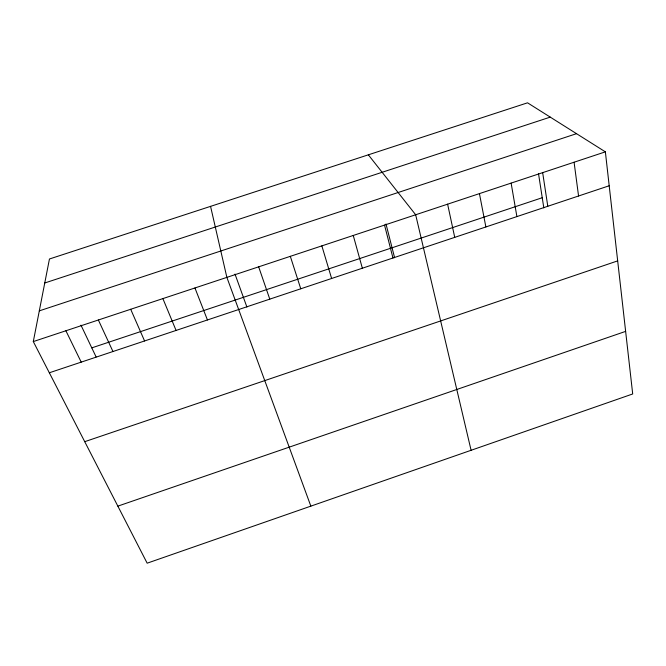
<?xml version="1.0" encoding="UTF-8"?>
<svg xmlns="http://www.w3.org/2000/svg" width="666" height="666" viewBox="0 0 666 666"><rect width="100%" height="100%" fill="white"/><g stroke="black" fill="none" stroke-linecap="round" stroke-linejoin="round"><path stroke-width="1" d="M33.3 341.575L49.45 258.991L527.539 102.814L605.369 151.848L632.7 393.964L147.161 563.186L33.3 341.575L605.369 151.848M117.849 506.135L625.632 331.377M84.732 441.675L617.682 260.881M91.783 347.868L542.241 197.719M49.326 372.777L609.199 185.764M39.311 310.856L576.531 133.675M44.755 282.983L550.249 117.124M368.34 154.82L415.667 214.76L471.095 450.291M65.901 330.769L81.21 362.129M80.969 325.166L96.104 356.943M98.368 319.996L112.962 351.523M130.694 309.274L144.58 340.959M162.887 298.601L176.074 330.436M194.947 287.97L207.442 319.963M310.847 506.135L226.873 277.381L210.556 206.36M235.006 274.084L246.911 307.068M258.666 266.833L269.78 299.142M290.326 256.335L300.766 288.794M321.853 245.879L331.618 278.48M353.255 235.464L362.354 268.215M384.523 225.091L392.957 257.992M385.997 224.009L394.605 257.734M447.619 204.162L454.728 237.362M479.437 193.615L485.872 226.956M511.122 183.108L516.899 216.6M538.478 173.443L543.814 207.892M542.665 172.644L547.793 206.277M574.084 162.221L578.563 196.004"/></g></svg>
